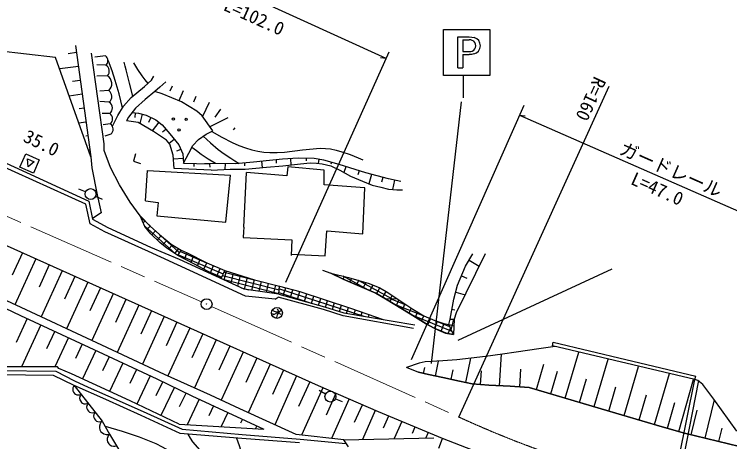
# Model space of a CAD drawing. Units: millimetres, scale not verified. Extents: x 40000 to 680000, y 20000 to 380000.
# Drawn here: x 149131 to 247016, y 255314 to 313855 of the extents above; entities that cross this region are included whole.
import ezdxf
from ezdxf.enums import TextEntityAlignment as Align

# ---------------------------------------------------------------- set-up
doc = ezdxf.new("R2010")
doc.units = ezdxf.units.MM
doc.header["$LTSCALE"] = 1000
doc.linetypes.add('CHAIN', pattern=[18.5, 12, -1.5, 3.5, -1.5])
for name, color, linetype, lineweight in [('M-BGD', 7, 'Continuous', 25), ('M-BMK', 2, 'CHAIN', 13), ('M-STR-STRC', 7, 'Continuous', 25)]:
    doc.layers.add(name, color=color, linetype=linetype, lineweight=lineweight)
doc.styles.add('ＭＳ ゴシック', font='')
doc.styles.get('ＭＳ ゴシック').set_extended_font_data('MS Gothic')

# ---------------------------------------------------------------- blocks, each defined once
blk = doc.blocks.new('BUHIN1')
at = {"color": 7, "linetype": 'Continuous', "lineweight": 25}
for radius in [746, 22.5]:
    blk.add_circle((0, 0), radius, dxfattribs=at)
blk = doc.blocks.new('BUHIN25')
at = {"color": 7, "linetype": 'Continuous', "lineweight": 25}
blk.add_lwpolyline([(-229, -742), (-41, -739), (131, -694), (339, -600), (478, -464), (588, -307), (659, -77), (657, 114), (618, 305), (499, 500), (381, 630), (229, 742)], dxfattribs=at)
blk = doc.blocks.new('BUHIN27')
at = {"color": 7, "linetype": 'Continuous', "lineweight": 25}
blk.add_lwpolyline([(-384, -851), (-159, -876), (53, -848), (315, -767), (501, -626), (656, -455), (775, -191), (801, 38), (783, 272), (671, 522), (549, 695), (384, 851)], dxfattribs=at)
blk = doc.blocks.new('BUHIN71')
at = {"color": 7, "linetype": 'Continuous', "lineweight": 25}
blk.add_circle((0, 0), 746, dxfattribs=at)
blk = doc.blocks.new('BUHIN112')
at = {"color": 7, "linetype": 'Continuous', "lineweight": 25}
blk.add_lwpolyline([(-663, -500), (313, -163), (31, 830)], dxfattribs=at)
blk = doc.blocks.new('BUHIN123')
at = {"color": 7, "linetype": 'Continuous', "lineweight": 25}
blk.add_line((-167, 603), (-76, 171), dxfattribs=at)
for points in [[(-535, 279), (459, -239), (477, -278), (481, -319), (390, -436)], [(-471, -270), (-259, 135), (-151, 11), (-72, -98), (-9, -228), (32, -385), (60, -581)], [(-352, 184), (73, 165), (194, 178), (383, 240), (524, 306)]]:
    blk.add_lwpolyline(points, dxfattribs=at)
blk.add_circle((0, 0), 746, dxfattribs=at)

msp = doc.modelspace()

# ---------------------------------------------------------------- hatches: boundary and pattern name
at = {"layer": 'M-BGD'}
h = msp.add_hatch(dxfattribs=at)
h.set_pattern_fill('USER', color=256, style=0, pattern_type=2)
h.set_pattern_definition([(317.834, (167719, 284849), (335.64, 370.602), []), (47.834, (167719, 284849), (-1482.4, 1342.56), []), (47.834, (168124, 283807), (-1482.4, 1342.56), [])])
h.paths.add_polyline_path([(166357, 286235), (167719, 284849), (168985, 283702), (170609, 282388), (171973, 281539), (171519, 280822), (170012, 281815), (169033, 282579), (167814, 283774), (167002, 284801)])
h = msp.add_hatch(dxfattribs=at)
h.set_pattern_fill('USER', color=256, style=0, pattern_type=2)
h.set_pattern_definition([(337.09, (175461, 279819), (194.64, 460.56), []), (67.09, (175461, 279819), (-1842.2, 778.55), []), (67.09, (176188, 278969), (-1842.24, 778.55), [])])
h.paths.add_polyline_path([(171973, 281539), (172761, 281181), (175461, 279819), (177931, 278775), (177416, 277682), (173765, 279628), (171519, 280822)])
h = msp.add_hatch(dxfattribs=at)
h.set_pattern_fill('USER', color=256, style=0, pattern_type=2)
h.set_pattern_definition([(345.611, (181993, 277485), (124.25, 484.315), []), (75.61, (181993, 277485), (-1937.3, 497), []), (75.61, (182837, 276752), (-1937.26, 497), [])])
h.paths.add_polyline_path([(177931, 278775), (179556, 278249), (181993, 277485), (185438, 276601), (185319, 275550), (180549, 276230), (177416, 277682)])
h = msp.add_hatch(dxfattribs=at)
h.set_pattern_fill('USER', color=256, style=0, pattern_type=2)
h.set_pattern_definition([(331.144, (199136, 276372), (241.302, 437.92), []), (61.144, (199136, 276372), (-1751.7, 965.2), []), (61.144, (199771, 275452), (-1751.7, 965.2), [])])
h.paths.add_polyline_path([(192448, 278418), (194880, 277821), (197683, 276990), (199136, 276372), (200026, 275882), (201482, 274920), (199912, 274893), (198600, 275647), (194151, 277592)])
h = msp.add_hatch(dxfattribs=at)
h.set_pattern_fill('USER', color=256, style=0, pattern_type=2)
h.set_pattern_definition([(342.0405, (188196, 275865), (154.172, 475.637), []), (72.04, (188196, 275865), (-1902.55, 616.7), []), (72.04, (188994, 275081), (-1902.55, 616.7), [])])
h.paths.add_polyline_path([(185438, 276601), (188196, 275865), (195125, 273619), (199591, 272052), (194217, 272962), (191571, 273802), (185319, 275550)])
h = msp.add_hatch(dxfattribs=at)
h.set_pattern_fill('USER', color=256, style=0, pattern_type=2)
h.set_pattern_definition([(337.964, (205154, 272538), (187.596, 463.473), []), (67.964, (205154, 272538), (-1853.9, 750.4), []), (67.964, (205894, 271699), (-1853.9, 750.4), [])])
h.paths.add_polyline_path([(201482, 274920), (203665, 273464), (205154, 272538), (206680, 271921), (207899, 271503), (208571, 271376), (209217, 269982), (208124, 270201), (207169, 270590), (206586, 270857), (205467, 271441), (203292, 272826), (199912, 274893)])
h = msp.add_hatch(dxfattribs=at)
h.set_pattern_fill('USER', color=256, style=0, pattern_type=2)
h.set_pattern_definition([(75.62, (208571, 271376), (-484.33, 124.19), []), (165.62, (208571, 271376), (-496.7, -1937.3), []), (165.62, (209304, 272220), (-496.7, -1937.3), [])])
h.paths.add_polyline_path([(208571, 271376), (208753, 272084), (209334, 272084), (209217, 269982)])

# ---------------------------------------------------------------- linework, layer by layer
for p, q in [((199993, 307778), (100667, 353328)), ((154780, 307955), (133738, 310309)), ((157510, 309567), (159580, 294339)), ((157639, 308615), (156509, 308462)), ((161420, 296116), (159672, 308509)), ((186301, 277168), (200412, 308715)), ((159580, 294339), (154780, 307955)), ((161598, 308163), (160135, 307980)), ((199993, 307778), (199221, 307895)), ((157898, 306712), (155341, 306364)), ((161644, 306883), (160409, 306929)), ((161872, 305420), (160409, 305374)), ((158157, 304808), (157075, 304661)), ((166947, 303957), (167908, 304826)), ((167908, 304826), (168228, 305374)), ((169855, 304597), (169032, 303866)), ((165119, 302448), (166947, 303957)), ((169032, 303866), (168346, 303271)), ((170724, 304026), (170404, 303337)), ((209956, 258692), (230523, 304020)), ((158416, 302905), (156646, 302664)), ((162055, 303408), (160821, 303317)), ((168346, 303271), (167021, 302174)), ((169352, 302951), (168346, 303271)), ((172004, 301854), (169352, 302951)), ((172233, 303351), (171647, 302002)), ((173970, 302597), (173637, 301830)), ((162124, 301831), (160821, 301900)), ((164067, 301260), (165119, 302448)), ((167021, 302174), (165695, 300985)), ((174107, 300574), (172004, 301854)), ((175799, 301762), (174892, 299858)), ((158675, 301001), (157986, 300908)), ((163290, 299979), (164067, 301260)), ((165695, 300985), (164735, 299751)), ((174839, 299934), (174107, 300574)), ((177353, 300871), (176547, 299768)), ((203486, 266590), (218873, 301404)), ((162193, 300254), (161141, 300254)), ((162551, 298511), (163290, 299979)), ((164735, 299751), (164460, 299248)), ((165237, 300397), (166106, 300316)), ((165672, 300357), (165613, 299730)), ((166106, 300316), (167158, 300042)), ((166632, 300179), (166297, 298897)), ((167158, 300042), (168484, 299401)), ((167821, 299722), (167497, 299052)), ((176302, 297876), (174839, 299934)), ((178336, 299659), (175900, 298441)), ((218272, 300044), (219045, 299940)), ((218272, 300044), (253959, 284359)), ((158933, 299098), (157950, 298964)), ((162261, 298836), (161278, 298699)), ((166060, 299036), (164460, 299248)), ((168164, 297801), (166060, 299036)), ((168918, 299059), (168001, 297897)), ((168484, 299401), (169352, 298716)), ((169352, 298716), (170404, 297481)), ((168575, 297527), (168164, 297801)), ((169878, 298098), (169404, 297694)), ((175396, 297436), (176302, 297876)), ((179319, 298311), (179065, 298046)), ((159192, 297195), (158897, 297154)), ((162330, 297419), (161507, 297145)), ((169947, 296613), (168575, 297527)), ((170404, 296064), (169947, 296613)), ((171021, 296727), (170326, 296158)), ((170404, 297481), (171638, 295972)), ((173567, 295869), (174332, 296708)), ((174332, 296708), (175396, 297436)), ((161420, 295196), (161420, 296116)), ((170861, 294555), (170404, 296064)), ((171638, 295972), (172187, 294738)), ((173026, 294824), (173567, 295869)), ((159451, 295291), (159254, 295264)), ((162280, 292885), (161420, 295196)), ((171913, 295355), (171342, 295102)), ((172187, 294738), (172278, 293458)), ((172278, 293458), (173026, 294824)), ((146756, 294020), (159336, 288252)), ((159580, 294339), (159718, 292821)), ((171014, 292724), (170861, 294555)), ((172233, 294098), (170907, 294003)), ((184063, 293839), (181850, 293611)), ((182957, 293725), (183045, 292870)), ((185819, 293992), (184063, 293839)), ((184941, 293916), (184979, 293479)), ((187993, 294145), (185819, 293992)), ((186906, 294068), (186964, 293237)), ((190168, 294107), (187993, 294145)), ((189081, 294126), (189075, 293788)), ((191466, 293878), (190168, 294107)), ((190817, 293992), (190718, 293434)), ((193564, 293267), (191466, 293878)), ((158917, 287855), (146513, 293471)), ((159718, 292821), (160454, 289114)), ((163528, 290483), (162280, 292885)), ((176067, 292489), (171014, 292724)), ((172278, 293458), (175851, 293390)), ((173710, 293412), (173697, 293006)), ((176560, 293413), (175142, 293367)), ((175851, 293390), (175866, 292920)), ((179370, 293382), (176560, 293413)), ((177965, 293397), (177956, 292587)), ((181850, 293611), (179370, 293382)), ((180610, 293496), (180649, 293080)), ((180717, 292664), (183651, 292924)), ((183651, 292924), (185864, 293115)), ((185864, 293115), (188268, 293382)), ((186564, 292943), (186443, 291736)), ((191514, 292500), (186564, 292943)), ((188268, 293382), (189603, 293496)), ((189603, 293496), (190481, 293458)), ((190481, 293458), (191244, 293382)), ((191244, 293382), (192427, 293115)), ((192427, 293115), (193686, 292504)), ((192515, 293572), (192450, 293348)), ((197227, 292122), (193564, 293267)), ((194480, 292981), (194235, 292199)), ((167104, 288307), (167346, 292481)), ((167346, 292481), (178699, 291822)), ((176067, 292489), (178685, 292625)), ((178094, 285383), (178699, 291822)), ((178685, 292625), (180717, 292664)), ((180520, 284713), (180879, 292191)), ((186443, 291736), (180879, 292191)), ((191514, 290488), (191514, 292500)), ((193686, 292504), (195129, 291703)), ((195129, 291703), (196769, 290978)), ((196311, 292409), (196143, 291869)), ((200318, 291321), (197227, 292122)), ((198000, 291922), (197662, 290621)), ((190733, 262979), (128231, 291048)), ((196769, 290978), (198105, 290444)), ((199545, 291522), (199373, 290859)), ((201997, 290940), (200318, 291321)), ((201157, 291130), (200867, 289855)), ((158885, 289528), (157966, 289921)), ((164965, 288127), (163528, 290483)), ((197107, 290086), (191514, 290488)), ((196826, 283768), (197107, 290086)), ((198105, 290444), (199287, 290177)), ((199287, 290177), (200318, 289909)), ((200318, 289909), (201462, 289795)), ((201462, 289795), (202225, 289833)), ((160258, 288925), (161170, 288514)), ((160454, 289114), (161006, 286676)), ((159527, 285141), (158917, 287855)), ((159336, 288252), (159850, 285792)), ((166357, 286235), (164965, 288127)), ((167104, 288307), (168821, 288084)), ((168821, 288084), (168651, 286270)), ((161006, 286676), (159826, 285904)), ((166357, 286235), (167719, 284849)), ((167002, 284801), (166357, 286235)), ((168651, 286270), (178094, 285383)), ((161502, 284062), (159527, 285141)), ((159850, 285792), (161942, 284659)), ((167719, 284849), (168985, 283702)), ((167488, 281384), (161502, 284062)), ((161942, 284659), (167755, 281975)), ((167814, 283774), (167002, 284801)), ((180490, 284082), (180451, 283264)), ((180520, 284713), (180490, 284082)), ((191653, 280764), (191908, 284194)), ((191922, 284212), (196826, 283768)), ((169033, 282579), (167814, 283774)), ((168985, 283702), (170610, 282388)), ((180451, 283264), (187122, 282944)), ((187122, 282944), (187020, 280826)), ((167755, 281975), (171690, 280336)), ((170012, 281815), (169033, 282579)), ((170610, 282388), (171973, 281539)), ((150230, 281168), (148860, 278146)), ((173164, 278768), (167488, 281384)), ((171519, 280822), (170012, 281815)), ((171519, 280822), (171973, 281539)), ((171973, 281539), (172761, 281181)), ((172761, 281181), (175461, 279819)), ((187029, 281006), (191668, 280783)), ((213569, 281027), (209584, 272958)), ((210871, 279344), (211861, 281027)), ((152065, 280344), (149221, 274070)), ((173765, 279628), (171519, 280822)), ((171690, 280336), (180550, 276230)), ((211366, 280185), (212751, 279371)), ((153900, 279520), (152515, 276465)), ((177416, 277682), (173765, 279628)), ((175461, 279819), (177931, 278775)), ((209781, 276743), (210871, 279344)), ((209872, 269212), (230925, 279000)), ((150055, 273681), (138881, 278886)), ((155689, 278717), (152789, 272404)), ((180758, 275232), (173164, 278768)), ((177416, 277682), (177931, 278775)), ((177931, 278775), (179556, 278249)), ((179556, 278249), (181993, 277485)), ((191282, 278807), (192449, 278418)), ((192449, 278418), (194150, 277592)), ((192449, 278418), (194880, 277821)), ((192449, 278418), (194880, 277821)), ((194150, 277592), (192449, 278418)), ((210326, 278043), (211059, 277736)), ((138754, 277887), (149976, 272615)), ((157433, 277934), (156015, 274847)), ((159177, 277151), (156254, 270785)), ((181993, 277485), (185438, 276601)), ((194150, 277592), (198600, 275647)), ((198600, 275647), (194150, 277592)), ((194880, 277821), (197683, 276990)), ((194880, 277821), (197683, 276990)), ((160922, 276367), (159485, 273240)), ((180550, 276230), (185335, 275590)), ((185319, 275550), (185438, 276601)), ((185438, 276601), (188196, 275865)), ((197683, 276990), (199136, 276372)), ((197683, 276990), (199136, 276372)), ((199136, 276372), (200026, 275882)), ((199136, 276372), (200026, 275882)), ((209287, 274817), (209781, 276743)), ((162666, 275584), (159719, 269166)), ((184826, 274817), (180758, 275232)), ((184826, 274817), (185219, 275116)), ((191459, 273418), (185219, 275116)), ((185324, 275502), (191572, 273802)), ((188196, 275865), (195125, 273619)), ((198600, 275647), (199913, 274893)), ((199913, 274893), (198600, 275647)), ((200026, 275882), (201482, 274920)), ((200026, 275882), (201482, 274920)), ((209534, 275780), (210815, 275451)), ((164410, 274801), (162956, 271634)), ((199913, 274893), (201482, 274920)), ((199913, 274893), (203292, 272826)), ((203292, 272826), (199913, 274893)), ((201482, 274920), (203665, 273464)), ((201482, 274920), (203665, 273464)), ((208753, 272084), (209287, 274817)), ((160407, 268845), (150055, 273681)), ((166154, 274017), (163187, 267555)), ((167899, 273234), (166428, 270031)), ((194110, 272575), (191459, 273418)), ((191572, 273802), (194206, 272964)), ((195125, 273619), (199591, 272052)), ((203665, 273464), (205154, 272538)), ((203665, 273464), (205154, 272538)), ((209020, 273450), (209388, 273378)), ((150912, 272180), (149378, 268885)), ((149976, 272615), (159333, 268259)), ((169643, 272451), (166656, 265946)), ((203738, 270830), (194110, 272575)), ((194206, 272964), (203954, 271314)), ((203292, 272826), (205467, 271441)), ((205467, 271441), (203292, 272826)), ((205154, 272538), (206680, 271921)), ((205154, 272538), (206680, 271921)), ((209584, 272958), (209334, 272084)), ((152783, 271308), (150121, 265590)), ((171387, 271667), (169900, 268429)), ((205467, 271441), (206586, 270857)), ((206586, 270857), (205467, 271441)), ((206680, 271921), (207899, 271503)), ((206680, 271921), (207899, 271503)), ((207899, 271503), (208571, 271376)), ((207899, 271503), (208571, 271376)), ((208571, 271376), (208753, 272084)), ((208571, 271376), (208753, 272084)), ((209217, 269982), (208571, 271376)), ((208753, 272084), (209334, 272084)), ((209334, 272084), (209217, 269982)), ((209334, 272084), (209217, 269982)), ((154655, 270437), (153526, 268014)), ((173131, 270884), (170126, 264339)), ((206586, 270857), (207169, 270590)), ((207169, 270590), (206586, 270857)), ((207169, 270590), (208123, 270201)), ((208123, 270201), (207169, 270590)), ((208123, 270201), (209217, 269982)), ((209217, 269982), (208123, 270201)), ((156526, 269566), (154675, 265590)), ((174926, 270078), (173433, 266807)), ((176772, 269249), (173771, 262673)), ((158398, 268695), (157485, 266733)), ((159333, 268259), (168644, 263925)), ((169704, 264532), (160407, 268845)), ((178617, 268421), (177113, 265126)), ((223122, 268349), (220897, 268028)), ((222773, 268432), (222858, 268944)), ((242226, 263818), (222773, 268432)), ((222858, 268944), (232802, 266586)), ((160264, 267826), (158446, 263920)), ((180463, 267592), (177446, 260982)), ((215937, 267312), (213623, 266973)), ((215529, 262987), (215776, 267288)), ((217808, 267588), (215937, 267312)), ((220897, 268028), (217808, 267588)), ((224507, 261294), (226375, 267578)), ((162127, 266959), (161219, 265009)), ((182308, 266763), (180789, 263435)), ((205342, 266257), (204540, 266081)), ((207766, 266383), (205342, 266257)), ((206767, 264314), (207164, 266352)), ((209662, 266508), (207766, 266383)), ((213623, 266973), (209662, 266508)), ((210904, 263418), (211595, 266735)), ((228452, 260121), (230386, 266626)), ((232802, 266586), (242373, 264296)), ((155053, 265590), (145993, 265590)), ((155238, 265344), (155053, 265590)), ((156964, 264604), (155238, 265344)), ((163989, 266092), (162176, 262199)), ((184153, 265934), (181120, 259287)), ((202760, 265504), (204445, 264838)), ((204540, 266081), (202782, 265496)), ((205117, 264672), (205314, 265469)), ((220562, 262467), (221596, 265944)), ((232560, 258904), (234553, 265638)), ((154515, 264383), (145548, 264515)), ((146029, 265087), (154792, 264974)), ((157327, 263035), (154515, 264383)), ((154792, 264974), (157356, 263672)), ((164984, 260904), (156964, 264604)), ((165851, 265226), (164946, 263282)), ((167713, 264359), (165901, 260467)), ((175967, 261669), (169704, 264532)), ((185970, 265119), (184465, 261761)), ((187757, 264316), (184761, 257631)), ((204445, 264838), (205788, 264505)), ((205788, 264505), (204445, 264838)), ((205788, 264505), (207746, 264123)), ((207746, 264123), (205788, 264505)), ((208894, 263860), (209196, 265179)), ((212917, 263154), (213054, 265038)), ((218282, 262832), (218417, 265263)), ((222534, 261880), (223452, 264967)), ((236722, 257672), (238783, 264635)), ((242226, 263818), (242373, 264296)), ((157356, 263672), (159253, 262803)), ((169440, 263540), (168504, 261606)), ((168644, 263925), (173422, 261613)), ((189545, 263513), (188037, 260148)), ((207746, 264123), (210042, 263597)), ((210042, 263597), (207746, 264123)), ((210042, 263597), (211765, 263238)), ((211765, 263238), (210042, 263597)), ((226479, 260707), (227430, 263905)), ((234633, 225775), (242226, 263818)), ((235222, 225658), (242814, 263701)), ((240051, 256718), (242066, 263856)), ((242645, 263690), (242226, 263818)), ((243332, 263131), (242645, 263690)), ((157327, 263035), (161148, 258139)), ((161668, 261115), (157327, 263035)), ((159253, 262803), (161927, 261615)), ((171033, 262769), (169165, 258909)), ((191335, 262716), (188421, 256215)), ((198944, 259394), (190733, 262979)), ((211765, 263238), (214070, 263071)), ((214070, 263071), (211765, 263238)), ((214070, 263071), (216988, 262903)), ((216988, 262903), (214070, 263071)), ((216988, 262903), (219576, 262760)), ((219576, 262760), (216988, 262903)), ((219576, 262760), (229438, 259828)), ((229438, 259828), (219576, 262760)), ((230478, 259520), (231458, 262830)), ((244844, 261141), (243332, 263131)), ((161927, 261615), (166743, 259466)), ((172626, 261999), (171694, 260073)), ((173422, 261613), (183296, 257051)), ((179970, 259810), (175967, 261669)), ((191717, 261845), (190837, 262320)), ((193088, 261835), (191786, 258931)), ((234641, 258288), (235654, 261712)), ((166490, 258898), (161668, 261115)), ((171705, 257698), (164984, 260904)), ((174410, 261157), (172783, 257638)), ((194897, 261081), (192514, 255763)), ((193072, 261209), (194000, 260838)), ((238525, 257148), (239523, 260685)), ((243646, 255814), (244917, 261041)), ((248005, 256772), (244844, 261141)), ((166743, 259466), (172102, 257025)), ((176385, 260244), (175752, 258876)), ((187702, 256294), (179970, 259810)), ((196707, 260327), (195632, 257928)), ((198516, 259572), (196752, 255636)), ((229438, 259828), (237762, 257364)), ((237762, 257364), (229438, 259828)), ((241758, 256273), (242581, 259655)), ((171814, 256430), (166490, 258898)), ((178359, 259332), (177456, 257377)), ((180334, 258419), (180063, 257833)), ((207710, 255741), (198944, 259394)), ((200326, 258818), (199590, 257177)), ((161148, 258139), (162172, 256359)), ((171705, 257698), (183296, 257051)), ((182309, 257507), (182128, 257116)), ((202135, 258064), (201092, 255736)), ((172102, 257025), (180293, 256293)), ((203945, 257310), (203548, 256425)), ((205754, 256556), (205432, 255837)), ((237762, 257364), (240814, 256502)), ((240814, 256502), (237762, 257364)), ((240814, 256502), (248366, 254666)), ((248366, 254666), (240814, 256502)), ((245534, 255355), (245974, 257163)), ((162172, 256359), (164086, 253151)), ((180245, 255745), (171814, 256430)), ((188131, 255173), (180245, 255745)), ((180293, 256293), (188258, 255653)), ((194199, 255578), (187702, 256294)), ((188258, 255653), (194485, 255082)), ((194199, 255578), (206517, 255862)), ((194845, 254602), (194199, 255578)), ((207210, 254434), (207710, 255741)), ((215249, 252853), (207710, 255741))]:
    msp.add_line(p, q, dxfattribs=at)
for points in [[(163948, 301064), (163477, 302941), (162947, 304805), (162504, 306131), (162004, 307438), (161971, 307521), (161934, 307614)], [(165327, 302621), (164913, 304439), (164439, 306247), (164293, 306766), (164143, 307295)], [(165421, 307208), (165966, 306299), (166567, 305416), (166981, 304891), (167411, 304377)], [(176146, 297801), (177532, 297020), (178944, 296294), (179850, 295893), (180780, 295546), (181616, 295296), (182464, 295105), (183271, 294986), (184083, 294927), (185078, 294924), (186087, 294981), (188547, 295271), (190996, 295498), (191705, 295483), (192418, 295406), (193190, 295254), (193965, 295038), (195066, 294649), (196168, 294194), (196497, 294051), (196826, 293908)], [(174988, 297158), (175973, 296234), (177003, 295352), (177855, 294724), (178742, 294145), (179328, 293785), (179917, 293432)], [(176666, 293412), (175663, 294008), (174686, 294660), (174059, 295137), (173444, 295631)], [(161148, 258139), (160982, 257954), (160870, 257747), (160774, 257461), (160780, 257204), (160833, 256957), (160992, 256681), (161179, 256510), (161399, 256376), (161694, 256315), (161927, 256313), (162172, 256359)], [(161541, 257455), (163883, 256747), (166216, 255978), (167372, 255544), (168503, 255056), (169350, 254630), (170176, 254147), (170983, 253597), (171765, 252990), (172637, 252236), (173476, 251431), (174108, 250749), (174691, 250029), (175275, 249187), (175815, 248300), (176055, 247884), (176297, 247458)], [(178697, 246195), (178565, 247228), (178372, 248257), (178181, 248927), (177929, 249591), (177600, 250279), (177212, 250950), (176734, 251647), (176205, 252314), (174859, 253789), (173558, 255305), (173225, 255813), (172918, 256340)], [(179521, 255804), (179889, 254782), (180201, 253741), (180339, 253073), (180418, 252395), (180442, 251590), (180407, 250769), (180255, 249424), (180044, 248080), (179882, 247135), (179718, 246195)]]:
    msp.add_lwpolyline(points, dxfattribs=at)
for points in [[(152540, 293921), (151735, 292090), (149904, 292896), (150709, 294726)], [(151848, 293652), (151035, 292983), (150933, 294055)]]:
    msp.add_lwpolyline(points, close=True, dxfattribs=at)
for centre in [(170898, 299506), (172650, 299467), (171677, 298012)]:
    msp.add_circle(centre, 155, dxfattribs=at)
for centre, radius, start, end in [((161141, 307506), 801, 308.91528, 55.17542), ((161209, 306066), 926, 315.75049, 62.01074), ((161197, 304344), 1270, 312.53015, 57.85864), ((161498, 302594), 987, 309.35937, 55.61963), ((161566, 301017), 987, 309.35937, 55.61963), ((161695, 299519), 887, 309.64001, 55.90027), ((161764, 298102), 887, 309.64001, 55.90027)]:
    msp.add_arc(centre, radius, start, end, dxfattribs=at)
at = {"layer": 'M-BMK'}
for p, q in [((83649, 314503), (174755, 274461)), ((176125, 273850), (209956, 258692))]:
    msp.add_line(p, q, dxfattribs=at)
msp.add_arc((271354, 392402), 147133, 245.33574, 269.54973, dxfattribs=at)
at = {"layer": 'M-STR-STRC'}
for p, q in [((207877, 305469), (207877, 311769)), ((207877, 311769), (214177, 311769)), ((214177, 311769), (214177, 305469)), ((209826, 306523), (209826, 310765)), ((209826, 310765), (211390, 310765)), ((210493, 310352), (210493, 308753)), ((210493, 310352), (211350, 310352)), ((211390, 310765), (211730, 310739)), ((211730, 310739), (212058, 310678)), ((210493, 308753), (211350, 308753)), ((211703, 308353), (211390, 308339)), ((212019, 308418), (211703, 308353)), ((210493, 308339), (210493, 306523)), ((210493, 308339), (211390, 308339)), ((209826, 306523), (210493, 306523)), ((214177, 305469), (207877, 305469)), ((210531, 305469), (210531, 302392)), ((210274, 301879), (206151, 266019))]:
    msp.add_line(p, q, dxfattribs=at)
for centre, radius, start, end in [((211468, 309552), 808, 261.59277, 98.4072), ((211735, 309553), 1170, 284.01482, 73.96793)]:
    msp.add_arc(centre, radius, start, end, dxfattribs=at)

# ---------------------------------------------------------------- block references
at = {"layer": 'M-BGD', "rotation": 235.10674}
for name, p in [('BUHIN112', (165730, 293925)), ('BUHIN71', (159574, 289232)), ('BUHIN1', (175441, 274157)), ('BUHIN123', (185071, 272950)), ('BUHIN25', (157804, 262423)), ('BUHIN71', (192376, 261488)), ('BUHIN25', (158760, 261199)), ('BUHIN25', (159715, 259975)), ('BUHIN25', (160670, 258751)), ('BUHIN27', (162651, 255557))]:
    msp.add_blockref(name, p, dxfattribs=at)

# ---------------------------------------------------------------- texts
at = {"layer": 'M-BGD', "style": 'ＭＳ ゴシック'}
for s, rotation, p in [('L=102.0', 335.7, (177366, 313975)), ('R=160', 245.1, (228007, 305704)), ('35.0', 334.093, (149965, 296012)), ('ガードレール', 336.1, (231542, 294277)), ('L=47.0', 335.9, (233106, 290144))]:
    msp.add_text(s, height=1833, rotation=rotation, dxfattribs=at).set_placement(p, align=Align.BOTTOM_LEFT)

doc.saveas('drawing.dxf')
